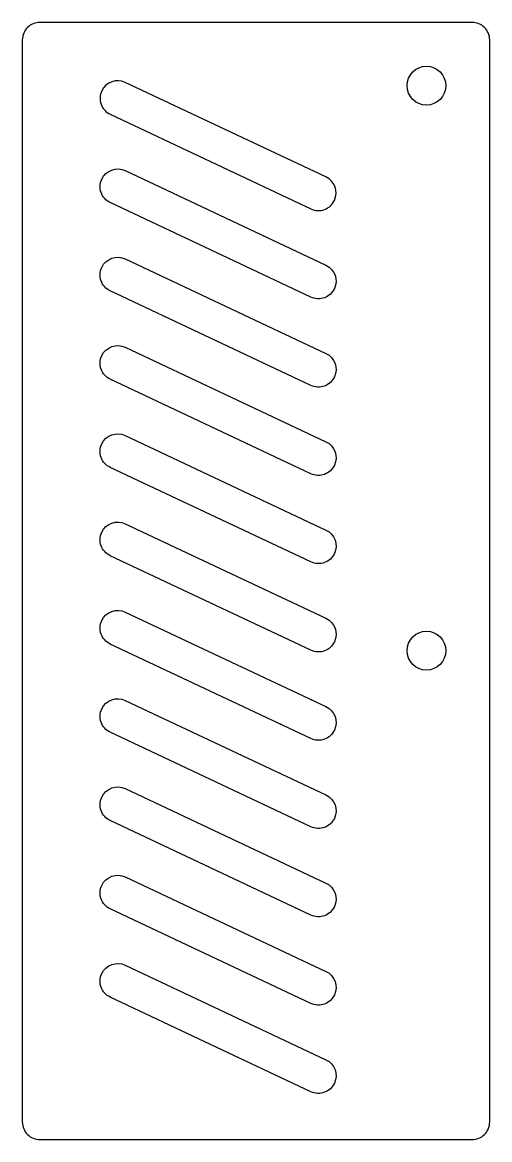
# Model space of a CAD drawing. Header units: millimetres. Extents: x 152.7 to 179.2, y 41.1 to 104.4.
import ezdxf

# ---------------------------------------------------------------- set-up
doc = ezdxf.new("R2010")
doc.units = ezdxf.units.MM
doc.layers.get('0').update_dxf_attribs({"linetype": 'CONTINUOUS'})

msp = doc.modelspace()

# ---------------------------------------------------------------- linework, layer by layer
for points in [[(179.156, 42.102), (179.156, 103.382, 0.414214), (178.156, 104.382), (153.656, 104.382, 0.414214), (152.656, 103.382), (152.656, 42.102, 0.414214), (153.656, 41.102), (178.156, 41.102, 0.414214)], [(169.873, 95.629), (158.49, 100.983, 0.413691), (157.16, 100.505), (157.162, 100.505, 0.414734), (157.64, 99.173), (169.021, 93.819, 0.41478), (170.353, 94.3), (170.353, 94.3, 0.41365)], [(157.64, 94.173, -0.414734), (157.162, 95.505), (157.16, 95.505, -0.413691), (158.49, 95.983), (169.873, 90.629, -0.41365), (170.353, 89.3), (170.353, 89.3, -0.41478), (169.021, 88.819)], [(157.64, 89.173, -0.414734), (157.162, 90.505), (157.16, 90.505, -0.413691), (158.49, 90.983), (169.873, 85.629, -0.41365), (170.353, 84.3), (170.353, 84.3, -0.41478), (169.021, 83.819)], [(157.64, 84.173, -0.414734), (157.162, 85.505), (157.16, 85.505, -0.413691), (158.49, 85.983), (169.873, 80.629, -0.41365), (170.353, 79.3), (170.353, 79.3, -0.41478), (169.021, 78.819)], [(157.64, 79.173, -0.414734), (157.162, 80.505), (157.16, 80.505, -0.413691), (158.49, 80.983), (169.873, 75.629, -0.41365), (170.353, 74.3), (170.353, 74.3, -0.41478), (169.021, 73.819)], [(157.64, 74.173, -0.414734), (157.162, 75.505), (157.16, 75.505, -0.413691), (158.49, 75.983), (169.873, 70.629, -0.41365), (170.353, 69.3), (170.353, 69.3, -0.41478), (169.021, 68.819)], [(157.64, 69.173, -0.414734), (157.162, 70.505), (157.16, 70.505, -0.413691), (158.49, 70.983), (169.873, 65.629, -0.41365), (170.353, 64.3), (170.353, 64.3, -0.41478), (169.021, 63.819)], [(157.64, 64.173, -0.414734), (157.162, 65.505), (157.16, 65.505, -0.413691), (158.49, 65.983), (169.873, 60.629, -0.41365), (170.353, 59.3), (170.353, 59.3, -0.41478), (169.021, 58.819)], [(157.64, 59.173, -0.414734), (157.162, 60.505), (157.16, 60.505, -0.413691), (158.49, 60.983), (169.873, 55.629, -0.41365), (170.353, 54.3), (170.353, 54.3, -0.41478), (169.021, 53.819)], [(157.64, 54.173, -0.414734), (157.162, 55.505), (157.16, 55.505, -0.413691), (158.49, 55.983), (169.873, 50.629, -0.41365), (170.353, 49.3), (170.353, 49.3, -0.41478), (169.021, 48.819)], [(157.64, 49.173, -0.414734), (157.162, 50.505), (157.16, 50.505, -0.413691), (158.49, 50.983), (169.873, 45.629, -0.41365), (170.353, 44.3), (170.353, 44.3, -0.41478), (169.021, 43.819)]]:
    msp.add_lwpolyline(points, format="xyb", close=True)
for centre in [(175.57, 100.797), (175.57, 68.797)]:
    msp.add_circle(centre, 1.1)

doc.saveas('drawing.dxf')
